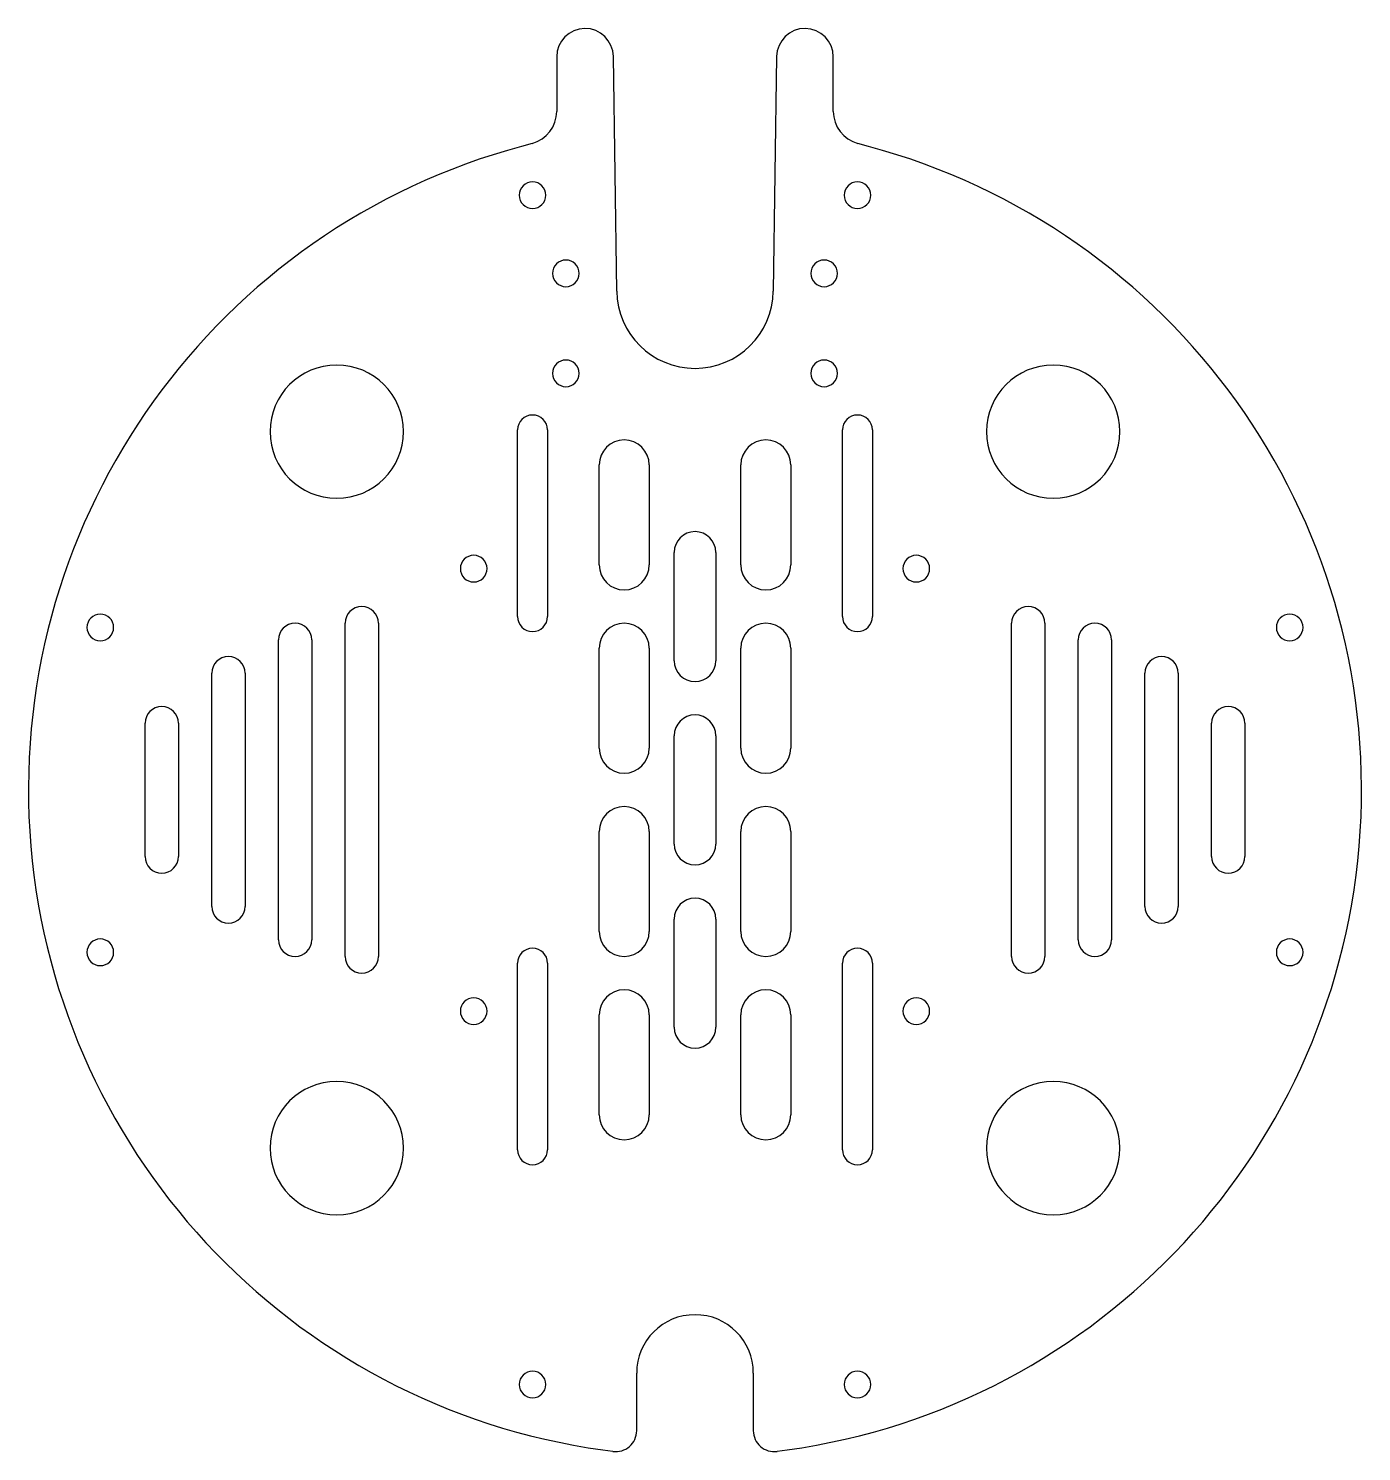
# Model space of a CAD drawing. Header units: millimetres. Extents: x -80 to 80, y -79 to 91.
import ezdxf

# ---------------------------------------------------------------- set-up
doc = ezdxf.new("R2010")
doc.units = ezdxf.units.MM
doc.layers.add('CUT', color=7, linetype='Continuous')

msp = doc.modelspace()

# ---------------------------------------------------------------- linework, layer by layer
at = {"layer": 'CUT'}
for p, q in [((-16.6, 88), (-16.6, 81.45)), ((-9.4, 59.87), (-9.8, 88.05)), ((9.8, 88.05), (9.4, 59.87)), ((16.6, 81.45), (16.6, 88)), ((-19.56, 77.58), (-20.81, 77.25)), ((20.81, 77.25), (19.56, 77.58)), ((-21.3, 20.8), (-21.3, 43.2)), ((-17.7, 43.2), (-17.7, 20.8)), ((17.7, 20.8), (17.7, 43.2)), ((21.3, 43.2), (21.3, 20.8)), ((-11.5, 27), (-11.5, 39)), ((-5.5, 39), (-5.5, 27)), ((5.5, 27), (5.5, 39)), ((11.5, 39), (11.5, 27)), ((-2.5, 15.5), (-2.5, 28.5)), ((2.5, 28.5), (2.5, 15.5)), ((-42, -20), (-42, 20)), ((-38, 20), (-38, -20)), ((38, -20), (38, 20)), ((42, 20), (42, -20)), ((-50, -18), (-50, 18)), ((-46, 18), (-46, -18)), ((46, -18), (46, 18)), ((50, 18), (50, -18)), ((-11.5, 5), (-11.5, 17)), ((-5.5, 17), (-5.5, 5)), ((5.5, 5), (5.5, 17)), ((11.5, 17), (11.5, 5)), ((-58, -14), (-58, 14)), ((-54, 14), (-54, -14)), ((54, -14), (54, 14)), ((58, 14), (58, -14)), ((-66, -8), (-66, 8)), ((-62, 8), (-62, -8)), ((62, -8), (62, 8)), ((66, 8), (66, -8)), ((-2.5, -6.5), (-2.5, 6.5)), ((2.5, 6.5), (2.5, -6.5)), ((-11.5, -17), (-11.5, -5)), ((-5.5, -5), (-5.5, -17)), ((5.5, -17), (5.5, -5)), ((11.5, -5), (11.5, -17)), ((-2.5, -28.5), (-2.5, -15.5)), ((2.5, -15.5), (2.5, -28.5)), ((-21.3, -43.2), (-21.3, -20.8)), ((-17.7, -20.8), (-17.7, -43.2)), ((17.7, -43.2), (17.7, -20.8)), ((21.3, -20.8), (21.3, -43.2)), ((-11.5, -39), (-11.5, -27)), ((-5.5, -27), (-5.5, -39)), ((5.5, -39), (5.5, -27)), ((11.5, -27), (11.5, -39)), ((-7, -76.93), (-7, -70)), ((7, -70), (7, -76.93)), ((-11.08, -79.23), (-9.85, -79.4)), ((9.85, -79.4), (11.08, -79.23))]:
    msp.add_line(p, q, dxfattribs=at)
for centre, radius, start, end in [((-13.2, 88), 3.4, 0.8158, 180), ((13.2, 88), 3.4, 0, 179.1842), ((-20.6, 81.45), 4, -74.9218, 0), ((20.6, 81.45), 4, -180, -105.0782), ((0, 0), 80, 105.0782, 262.0395), ((0, 0), 80, -82.0395, 74.9218), ((-19.5, 71.38), 1.6, 0, 180), ((19.5, 71.38), 1.6, 0, 180), ((-19.5, 71.38), 1.6, -180, 0), ((19.5, 71.38), 1.6, -180, 0), ((-15.5, 62), 1.6, 0, 180), ((15.5, 62), 1.6, 0, 180), ((-15.5, 62), 1.6, 180, 360), ((15.5, 62), 1.6, 180, 360), ((0, 60), 9.4, -179.1842, -0.8158), ((-15.5, 50), 1.6, 0, 180), ((15.5, 50), 1.6, 0, 180), ((-43, 43), 8, 0, 180), ((-15.5, 50), 1.6, 180, 360), ((15.5, 50), 1.6, 180, 360), ((43, 43), 8, 0, 180), ((-19.5, 43.2), 1.8, 0, 180), ((19.5, 43.2), 1.8, 0, 180), ((-43, 43), 8, 180, 360), ((43, 43), 8, 180, 360), ((-8.5, 39), 3, 0, 180), ((8.5, 39), 3, 0, 180), ((0, 28.5), 2.5, 0, 180), ((-26.56, 26.56), 1.6, 0, 180), ((26.56, 26.56), 1.6, 0, 180), ((-26.56, 26.56), 1.6, 180, 360), ((-8.5, 27), 3, 180, 360), ((8.5, 27), 3, 180, 360), ((26.56, 26.56), 1.6, 180, 360), ((-71.38, 19.5), 1.6, 0, 180), ((-40, 20), 2, 0, 180), ((-19.5, 20.8), 1.8, 180, 360), ((19.5, 20.8), 1.8, 180, 360), ((40, 20), 2, 0, 180), ((71.38, 19.5), 1.6, 0, 180), ((-71.38, 19.5), 1.6, 180, 360), ((-48, 18), 2, 0, 180), ((-8.5, 17), 3, 0, 180), ((8.5, 17), 3, 0, 180), ((48, 18), 2, 0, 180), ((71.38, 19.5), 1.6, 180, 360), ((-56, 14), 2, 0, 180), ((0, 15.5), 2.5, 180, 360), ((56, 14), 2, 0, 180), ((-64, 8), 2, 0, 180), ((0, 6.5), 2.5, 0, 180), ((64, 8), 2, 0, 180), ((-8.5, 5), 3, 180, 360), ((8.5, 5), 3, 180, 360), ((-8.5, -5), 3, 0, 180), ((8.5, -5), 3, 0, 180), ((0, -6.5), 2.5, 180, 360), ((-64, -8), 2, 180, 360), ((64, -8), 2, 180, 360), ((0, -15.5), 2.5, 0, 180), ((-56, -14), 2, 180, 360), ((56, -14), 2, 180, 360), ((-8.5, -17), 3, 180, 360), ((8.5, -17), 3, 180, 360), ((-71.38, -19.5), 1.6, 0, 180), ((-48, -18), 2, 180, 360), ((48, -18), 2, 180, 360), ((71.38, -19.5), 1.6, 0, 180), ((-71.38, -19.5), 1.6, 180, 360), ((-40, -20), 2, 180, 360), ((-19.5, -20.8), 1.8, 0, 180), ((19.5, -20.8), 1.8, 0, 180), ((40, -20), 2, 180, 360), ((71.38, -19.5), 1.6, 180, 360), ((-26.56, -26.56), 1.6, 0, 180), ((-8.5, -27), 3, 0, 180), ((8.5, -27), 3, 0, 180), ((26.56, -26.56), 1.6, 0, 180), ((-26.56, -26.56), 1.6, 180, 360), ((26.56, -26.56), 1.6, 180, 360), ((0, -28.5), 2.5, 180, 360), ((-43, -43), 8, 0, 180), ((43, -43), 8, 0, 180), ((-8.5, -39), 3, 180, 360), ((8.5, -39), 3, 180, 360), ((-43, -43), 8, 180, 360), ((-19.5, -43.2), 1.8, 180, 360), ((19.5, -43.2), 1.8, 180, 360), ((43, -43), 8, 180, 360), ((0, -70), 7, 0, 180), ((-19.5, -71.38), 1.6, 0, 180), ((19.5, -71.38), 1.6, 0, 180), ((-19.5, -71.38), 1.6, -180, 0), ((19.5, -71.38), 1.6, -180, 0), ((-9.5, -76.93), 2.5, -97.9605, 0), ((9.5, -76.93), 2.5, 180, 277.9605)]:
    msp.add_arc(centre, radius, start, end, dxfattribs=at)

doc.saveas('drawing.dxf')
